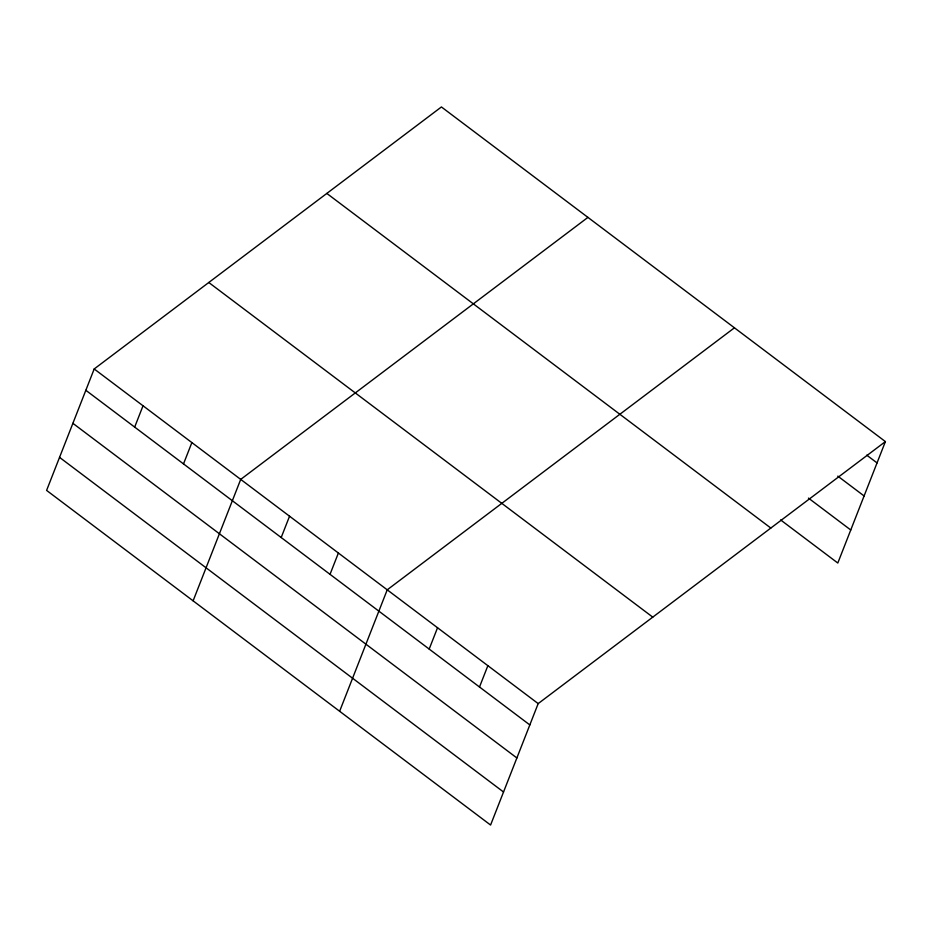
<?xml version="1.0" encoding="UTF-8"?>
<svg xmlns="http://www.w3.org/2000/svg" width="932" height="932" viewBox="0 0 932 932"><rect width="100%" height="100%" fill="white"/><g stroke="black" fill="none" stroke-linecap="round" stroke-linejoin="round"><path stroke-width="1.4" d="M94.19 368.967L46.6 490.407L490.582 825.041L538.183 703.602L885.4 441.593L441.418 106.959L94.19 368.967L538.183 703.602M134.674 427.101L143.027 405.781M183.511 463.903L191.875 442.584M193.11 600.837L240.712 479.398L587.929 217.389M281.196 537.531L289.549 516.212M330.033 574.333L338.386 553.014M339.632 711.267L387.223 589.828L734.439 327.808M429.186 649.068L437.539 627.749M479.502 687.001L487.867 665.681M885.4 441.593L837.81 563.033L780.632 519.94M866.748 455.154L877.047 462.913M837.798 476.124L864.092 495.952M808.44 498.096L850.753 529.993M326.829 193.425L770.822 528.048M208.78 282.501L652.761 617.135M85.837 390.287L529.819 724.921M72.894 423.326L516.876 757.961M59.543 457.367L503.536 792.002"/></g></svg>
